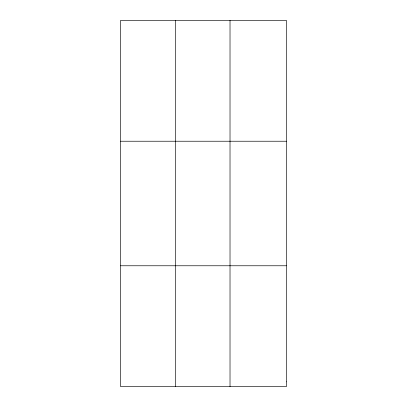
<?xml version="1.0" encoding="UTF-8"?>
<svg xmlns="http://www.w3.org/2000/svg" width="407" height="407" viewBox="0 0 407 407"><rect width="100%" height="100%" fill="white"/><g stroke="black" fill="none" stroke-linecap="round" stroke-linejoin="round"><path stroke-width="0.61" d="M175.32 386.65L175.32 20.35M230.021 386.65L230.021 20.35M120.625 141.229L286.375 141.229M120.625 265.771L286.375 265.771M286.375 381.817L286.375 386.65L120.625 386.65L120.625 20.35L286.375 20.35L286.375 381.817"/></g></svg>
